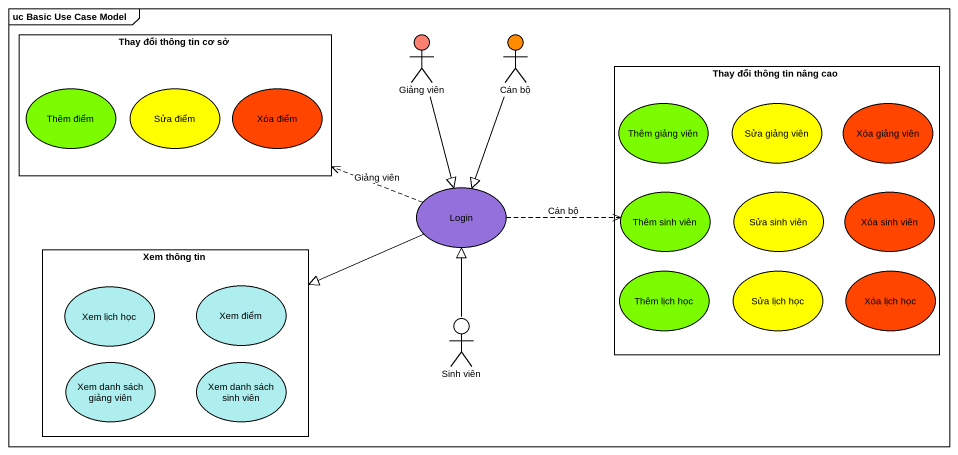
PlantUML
@startuml
mainframe uc Basic Use Case Model
rectangle "Thay đổi thông tin cơ sở" as Thay_đổi_thông_tin_cơ_sở {
  usecase "Thêm điểm" as Thêm_điểm #7CFC00
  usecase "Sửa điểm" as Sửa_điểm #FFFF00
  usecase "Xóa điểm" as Xóa_điểm #FF4500
}
actor "Giảng viên" as Giảng_viên #FA8072
actor "Cán bộ" as Cán_bộ #FF8C00
rectangle "Thay đổi thông tin nâng cao" as Thay_đổi_thông_tin_nâng_cao {
  usecase "Thêm giảng viên" as Thêm_giảng_viên #7CFC00
  usecase "Sửa giảng viên" as Sửa_giảng_viên #FFFF00
  usecase "Xóa giảng viên" as Xóa_giảng_viên #FF4500
  usecase "Thêm sinh viên" as Thêm_sinh_viên #7CFC00
  usecase "Sửa sinh viên" as Sửa_sinh_viên #FFFF00
  usecase "Xóa sinh viên" as Xóa_sinh_viên #FF4500
  usecase "Thêm lịch học" as Thêm_lịch_học #7CFC00
  usecase "Sửa lịch học" as Sửa_lịch_học #FFFF00
  usecase "Xóa lịch học" as Xóa_lịch_học #FF4500
}
usecase Login #9370DB
rectangle "Xem thông tin" as Xem_thông_tin {
  usecase "Xem lịch học" as Xem_lịch_học #AFEEEE
  usecase "Xem điểm" as Xem_điểm #AFEEEE
  usecase "Xem danh sách giảng viên" as Xem_danh_sách_giảng_viên #AFEEEE
  usecase "Xem danh sách sinh viên" as Xem_danh_sách_sinh_viên #AFEEEE
}
actor "Sinh viên" as Sinh_viên
Giảng_viên --|> Login
Cán_bộ --|> Login
Login .left.> Thay_đổi_thông_tin_cơ_sở : Giảng viên
Login .right.> Thêm_sinh_viên : Cán bộ
Login -left-|> Xem_thông_tin
Sinh_viên -up-|> Login
@enduml
